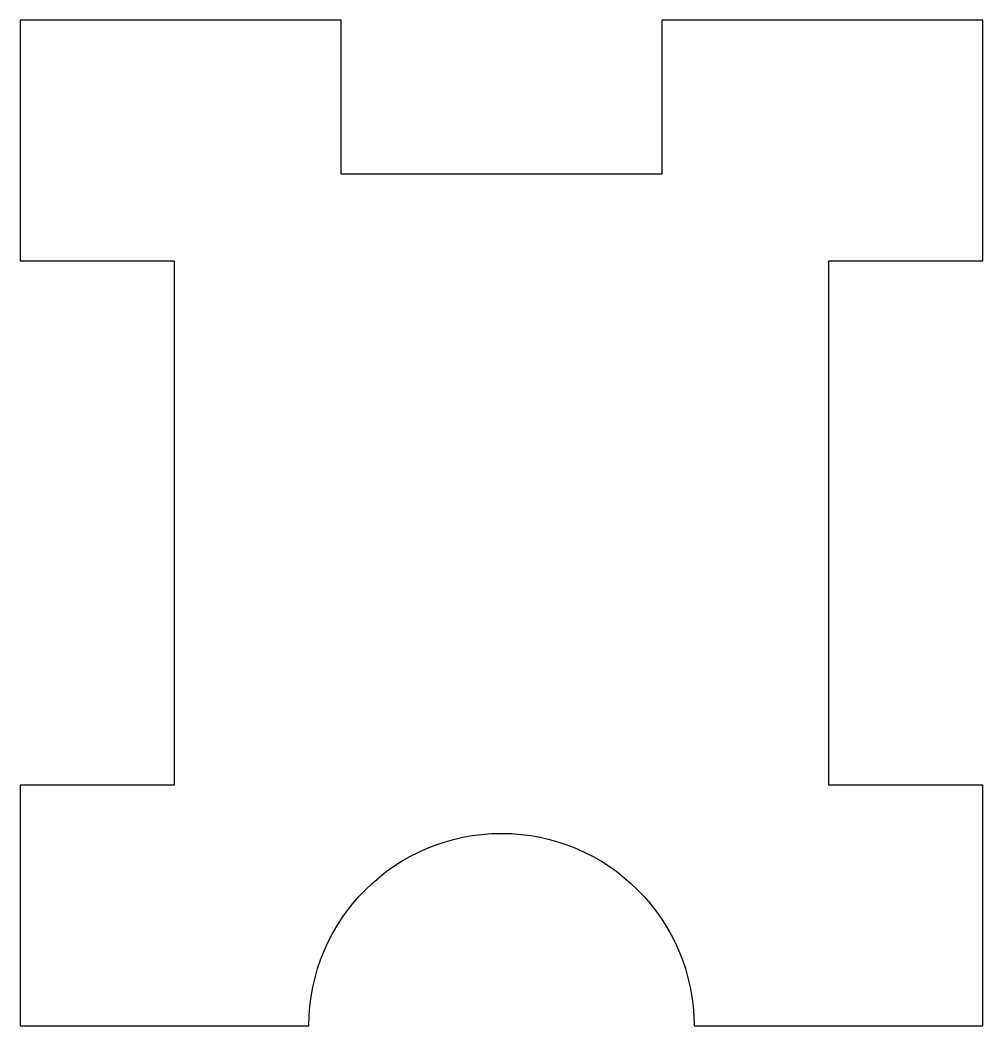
# Model space of a CAD drawing. Header units: millimetres. Extents: x 90 to 110, y 79.1 to 100.
import ezdxf

# ---------------------------------------------------------------- set-up
doc = ezdxf.new("R2010")
doc.units = ezdxf.units.MM
doc.layers.get('0').update_dxf_attribs({"linetype": 'CONTINUOUS'})

msp = doc.modelspace()

# ---------------------------------------------------------------- linework, layer by layer
msp.add_lwpolyline([(90, 95), (93.2, 95), (93.2, 84.1), (90, 84.1), (90, 79.1), (96, 79.1, -1), (104, 79.1), (110, 79.1), (110, 84.1), (106.8, 84.1), (106.8, 95), (110, 95), (110, 100), (103.333, 100), (103.333, 96.8), (96.667, 96.8), (96.667, 100), (90, 100)], format="xyb", close=True)

doc.saveas('drawing.dxf')
